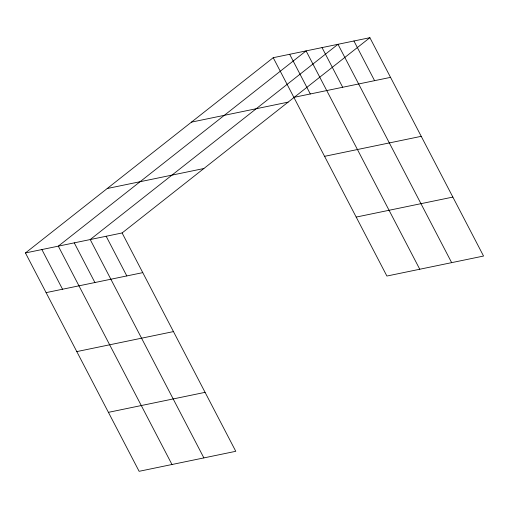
<?xml version="1.0" encoding="UTF-8"?>
<svg xmlns="http://www.w3.org/2000/svg" width="509" height="509" viewBox="0 0 509 509"><rect width="100%" height="100%" fill="white"/><g stroke="black" fill="none" stroke-linecap="round" stroke-linejoin="round"><path stroke-width="0.76" d="M25.45 252.954L122.109 232.957L235.775 451.305L139.116 471.309L25.45 252.954L273.225 57.695L369.884 37.691L483.55 256.046L386.891 276.043L273.225 57.695M122.109 232.957L369.884 37.691M293.878 97.365L390.537 77.368M191.46 122.128L288.119 102.131M107.214 188.521L203.874 168.517M324.577 156.333L421.229 136.329M356.198 217.082L452.857 197.078M46.103 292.63L142.762 272.633M76.795 351.598L173.454 331.594M108.423 412.347L205.082 392.344M353.933 40.994L374.586 80.67M451.655 262.644L337.989 44.289L90.208 239.554L203.88 457.909M322.038 47.591L342.691 87.268M419.76 269.242L306.087 50.894L58.312 246.159L171.978 464.507M289.659 54.291L310.312 93.968M106.158 236.259L126.811 275.929M74.263 242.857L94.916 282.533M41.884 249.556L62.537 289.233"/></g></svg>
